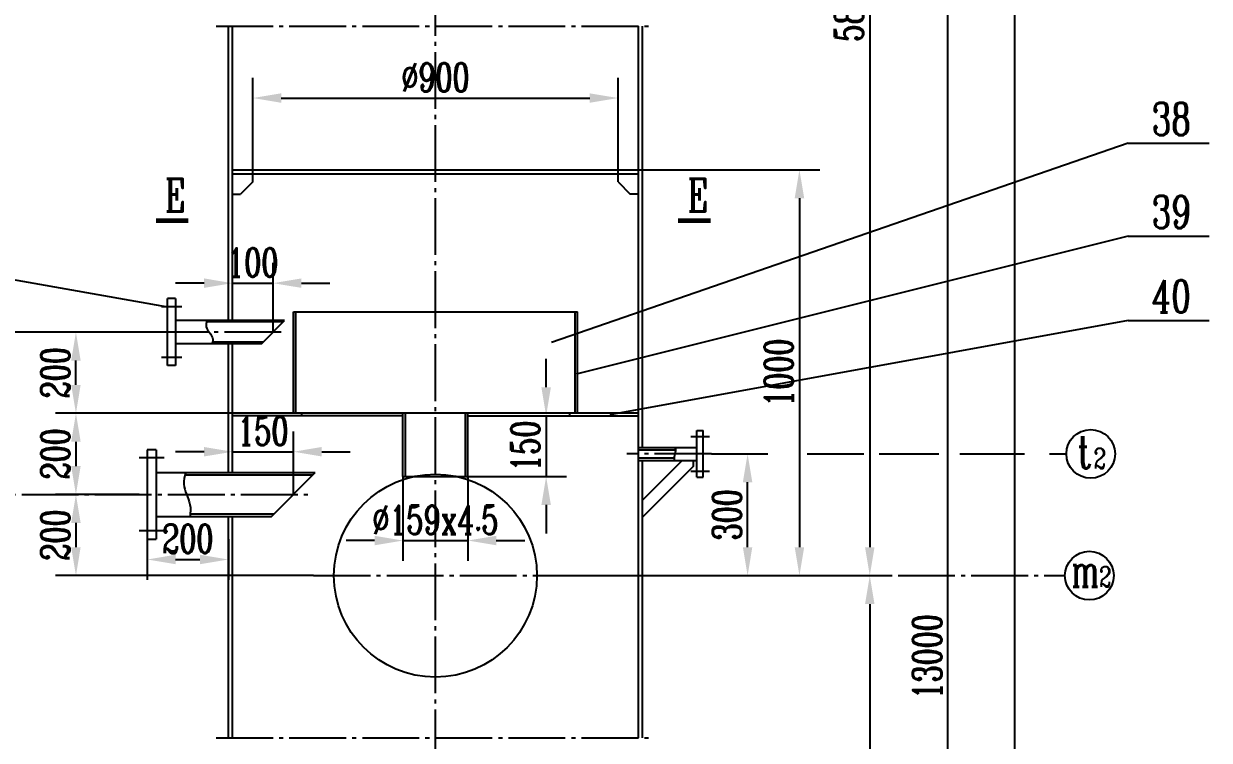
# Model space of a CAD drawing. Header units: millimetres. Extents: x 0 to 11880, y -160 to 16980.
# Drawn here: x 1776 to 4697, y 11735 to 13501 of the extents above; entities that cross this region are included whole.
import ezdxf

# ---------------------------------------------------------------- set-up
doc = ezdxf.new("R2010")
doc.units = ezdxf.units.MM
doc.header["$LTSCALE"] = 10
doc.header["$MEASUREMENT"] = 0
doc.linetypes.add('CENW', pattern=[18, 14, -1.5, 1, -1.5])
doc.layers.add('1', color=2, linetype='CENW')
doc.layers.add('2', color=2, linetype='Continuous')
doc.styles.add('xtj', font='complex.shx', dxfattribs={"width": 0.7, "height": 70, "bigfont": 'hz5.shx'})
doc.dimstyles.new('xtj', dxfattribs={"dimtxt": 70, "dimasz": 70, "dimexe": 50, "dimexo": 0, "dimgap": 16, "dimtad": 1, "dimdec": 3, "dimdsep": 46, "dimtxsty": 'xtj', "dimcen": 0, "dimadec": 3, "dimazin": 2, "dimtfac": 0.6, "dimtdec": 3, "dimtmove": 0, "dimatfit": 3, "dimfxl": 0, "dimtolj": 1, "dimarcsym": 0})

# ---------------------------------------------------------------- blocks, each defined once
blk = doc.blocks.new('*D6')
at = {"color": 0, "linetype": 'ByBlock'}
for p, q in [((-7467.6, 12927.8), (-6978.8, 12927.8)), ((-7028.8, 12857.8), (-7028.8, 10197.8)), ((-7748.9, 10127.8), (-6978.8, 10127.8))]:
    blk.add_line(p, q, dxfattribs=at)
for points in [[(-7040.5, 12857.8), (-7017.2, 12857.8), (-7028.8, 12927.8)], [(-7040.5, 10197.8), (-7017.2, 10197.8), (-7028.8, 10127.8)]]:
    blk.add_solid(points, dxfattribs=at)
at = {"layer": 'Defpoints', "color": 0, "linetype": 'ByBlock'}
for p in [(-7467.6, 12927.8), (-7748.9, 10127.8), (-7028.8, 10127.8)]:
    blk.add_point(p, dxfattribs=at)
at = {"color": 0, "linetype": 'ByBlock', "insert": (-7079.8, 11527.8), "char_height": 70, "attachment_point": 5, "rotation": 90, "style": 'xtj'}
blk.add_mtext('\\A1;5800', dxfattribs=at)
blk = doc.blocks.new('*D7')
at = {"color": 0, "linetype": 'ByBlock'}
for p, q in [((-7588.9, 13427.8), (-6786.4, 13427.8)), ((-6836.4, 6497.8), (-6836.4, 13357.8)), ((-7588.9, 6427.8), (-6786.4, 6427.8))]:
    blk.add_line(p, q, dxfattribs=at)
for points in [[(-6848.1, 13357.8), (-6824.7, 13357.8), (-6836.4, 13427.8)], [(-6848.1, 6497.8), (-6824.7, 6497.8), (-6836.4, 6427.8)]]:
    blk.add_solid(points, dxfattribs=at)
at = {"layer": 'Defpoints', "color": 0, "linetype": 'ByBlock'}
for p in [(-7588.9, 13427.8), (-6836.4, 13427.8), (-7588.9, 6427.8)]:
    blk.add_point(p, dxfattribs=at)
at = {"color": 0, "linetype": 'ByBlock', "insert": (-6887.4, 9927.8), "char_height": 70, "attachment_point": 5, "rotation": 90, "style": 'xtj'}
blk.add_mtext('\\A1;13000', dxfattribs=at)
blk = doc.blocks.new('*D66')
at = {"color": 0, "linetype": 'ByBlock'}
for p, q in [((2988.2, 15926.1), (4267.5, 15926.1)), ((4217.5, 15856.1), (4217.5, 5851.3)), ((3404.7, 5781.3), (4267.5, 5781.3))]:
    blk.add_line(p, q, dxfattribs=at)
for points in [[(4205.9, 15856.1), (4229.2, 15856.1), (4217.5, 15926.1)], [(4205.9, 5851.3), (4229.2, 5851.3), (4217.5, 5781.3)]]:
    blk.add_solid(points, dxfattribs=at)
at = {"layer": 'Defpoints', "color": 0, "linetype": 'ByBlock'}
for p in [(2988.2, 15926.1), (3404.7, 5781.3), (4217.5, 5781.3)]:
    blk.add_point(p, dxfattribs=at)
at = {"color": 0, "linetype": 'ByBlock', "insert": (4166.5, 10853.7), "char_height": 70, "attachment_point": 5, "rotation": 90, "style": 'xtj'}
blk.add_mtext('\\A1;~19181', dxfattribs=at)
blk = doc.blocks.new('*D43')
at = {"color": 0, "linetype": 'ByBlock'}
for p, q in [((-8658.9, 12417.8), (-9384.1, 12417.8)), ((-9334.1, 7487.8), (-9334.1, 12347.8)), ((-8658.9, 7417.8), (-9384.1, 7417.8))]:
    blk.add_line(p, q, dxfattribs=at)
for points in [[(-9345.8, 12347.8), (-9322.4, 12347.8), (-9334.1, 12417.8)], [(-9345.8, 7487.8), (-9322.4, 7487.8), (-9334.1, 7417.8)]]:
    blk.add_solid(points, dxfattribs=at)
at = {"layer": 'Defpoints', "color": 0, "linetype": 'ByBlock'}
for p in [(-9334.1, 12417.8), (-8658.9, 12417.8), (-8658.9, 7417.8)]:
    blk.add_point(p, dxfattribs=at)
at = {"color": 0, "linetype": 'ByBlock', "insert": (-9385.1, 9917.8), "char_height": 70, "attachment_point": 5, "rotation": 90, "style": 'xtj'}
blk.add_mtext('\\A1;3x3000=9000', dxfattribs=at)
blk = doc.blocks.new('*D5')
at = {"color": 0, "linetype": 'ByBlock'}
for p, q in [((-7748.9, 10127.8), (-6978.8, 10127.8)), ((-7028.8, 10057.8), (-7028.8, 6997.8)), ((-7748.9, 6927.8), (-6978.8, 6927.8))]:
    blk.add_line(p, q, dxfattribs=at)
for points in [[(-7040.5, 10057.8), (-7017.2, 10057.8), (-7028.8, 10127.8)], [(-7040.5, 6997.8), (-7017.2, 6997.8), (-7028.8, 6927.8)]]:
    blk.add_solid(points, dxfattribs=at)
at = {"layer": 'Defpoints', "color": 0, "linetype": 'ByBlock'}
for p in [(-7748.9, 10127.8), (-7748.9, 6927.8), (-7028.8, 6927.8)]:
    blk.add_point(p, dxfattribs=at)
at = {"color": 0, "linetype": 'ByBlock', "insert": (-7079.8, 8527.8), "char_height": 70, "attachment_point": 5, "rotation": 90, "style": 'xtj'}
blk.add_mtext('\\A1;6200', dxfattribs=at)
blk = doc.blocks.new('*D36')
at = {"color": 0, "linetype": 'ByBlock'}
for p, q in [((-7598.9, 11127.8), (-7152.1, 11127.8)), ((-7202.1, 11057.8), (-7202.1, 10197.8)), ((-7748.9, 10127.8), (-7152.1, 10127.8))]:
    blk.add_line(p, q, dxfattribs=at)
for points in [[(-7213.8, 11057.8), (-7190.4, 11057.8), (-7202.1, 11127.8)], [(-7213.8, 10197.8), (-7190.4, 10197.8), (-7202.1, 10127.8)]]:
    blk.add_solid(points, dxfattribs=at)
at = {"layer": 'Defpoints', "color": 0, "linetype": 'ByBlock'}
for p in [(-7598.9, 11127.8), (-7748.9, 10127.8), (-7202.1, 10127.8)]:
    blk.add_point(p, dxfattribs=at)
at = {"color": 0, "linetype": 'ByBlock', "insert": (-7253.1, 10627.8), "char_height": 70, "attachment_point": 5, "rotation": 90, "style": 'xtj'}
blk.add_mtext('\\A1;1000', dxfattribs=at)
blk = doc.blocks.new('*D20')
at = {"color": 0, "linetype": 'ByBlock'}
for p, q in [((1550, 12362.9), (1550, 12589.8)), ((2450, 12362.9), (2450, 12589.8)), ((1620, 12539.8), (2380, 12539.8))]:
    blk.add_line(p, q, dxfattribs=at)
for points in [[(1620, 12551.4), (1620, 12528.1), (1550, 12539.8)], [(2380, 12551.4), (2380, 12528.1), (2450, 12539.8)]]:
    blk.add_solid(points, dxfattribs=at)
at = {"layer": 'Defpoints', "color": 0, "linetype": 'ByBlock'}
for p in [(2450, 12539.8), (1550, 12362.9), (2450, 12362.9)]:
    blk.add_point(p, dxfattribs=at)
at = {"color": 0, "linetype": 'ByBlock', "insert": (2000, 12590.8), "char_height": 70, "attachment_point": 5, "style": 'xtj'}
blk.add_mtext('\\A1;∅900', dxfattribs=at)
blk = doc.blocks.new('*D34')
at = {"color": 0, "linetype": 'ByBlock'}
for p, q in [((-21179.2, 13711.2), (-21179.2, 13503.6)), ((-21019.2, 13711.2), (-21019.2, 13503.6)), ((-21249.2, 13553.6), (-21319.2, 13553.6)), ((-21179.2, 13553.6), (-21019.2, 13553.6)), ((-20949.2, 13553.6), (-20879.2, 13553.6))]:
    blk.add_line(p, q, dxfattribs=at)
for points in [[(-21249.2, 13565.3), (-21249.2, 13541.9), (-21179.2, 13553.6)], [(-20949.2, 13565.3), (-20949.2, 13541.9), (-21019.2, 13553.6)]]:
    blk.add_solid(points, dxfattribs=at)
at = {"layer": 'Defpoints', "color": 0, "linetype": 'ByBlock'}
for p in [(-21179.2, 13711.2), (-21019.2, 13711.2), (-21019.2, 13553.6)]:
    blk.add_point(p, dxfattribs=at)
at = {"color": 0, "linetype": 'ByBlock', "insert": (-21099.2, 13604.6), "char_height": 70, "attachment_point": 5, "style": 'xtj'}
blk.add_mtext('\\A1;∅159x4.5', dxfattribs=at)
blk = doc.blocks.new('*D33')
at = {"color": 0, "linetype": 'ByBlock'}
for p, q in [((-8773.9, 10727.8), (-9034.5, 10727.8)), ((-8984.5, 10597.8), (-8984.5, 10657.8)), ((-8598.9, 10527.8), (-9034.5, 10527.8))]:
    blk.add_line(p, q, dxfattribs=at)
for points in [[(-8996.2, 10657.8), (-8972.9, 10657.8), (-8984.5, 10727.8)], [(-8996.2, 10597.8), (-8972.9, 10597.8), (-8984.5, 10527.8)]]:
    blk.add_solid(points, dxfattribs=at)
at = {"layer": 'Defpoints', "color": 0, "linetype": 'ByBlock'}
for p in [(-8984.5, 10727.8), (-8773.9, 10727.8), (-8598.9, 10527.8)]:
    blk.add_point(p, dxfattribs=at)
at = {"color": 0, "linetype": 'ByBlock', "insert": (-9035.5, 10627.8), "char_height": 70, "attachment_point": 5, "rotation": 90, "style": 'xtj'}
blk.add_mtext('\\A1;200', dxfattribs=at)
blk = doc.blocks.new('*D37')
at = {"color": 0, "linetype": 'ByBlock'}
for p, q in [((1290, 11452.9), (1290, 11352.7)), ((1490, 11452.9), (1490, 11352.7)), ((1360, 11402.7), (1420, 11402.7))]:
    blk.add_line(p, q, dxfattribs=at)
for points in [[(1360, 11414.4), (1360, 11391), (1290, 11402.7)], [(1420, 11414.4), (1420, 11391), (1490, 11402.7)]]:
    blk.add_solid(points, dxfattribs=at)
at = {"layer": 'Defpoints', "color": 0, "linetype": 'ByBlock'}
for p in [(1290, 11452.9), (1490, 11452.9), (1490, 11402.7)]:
    blk.add_point(p, dxfattribs=at)
at = {"color": 0, "linetype": 'ByBlock', "insert": (1390, 11453.7), "char_height": 70, "attachment_point": 5, "style": 'xtj'}
blk.add_mtext('\\A1;200', dxfattribs=at)
blk = doc.blocks.new('*D38')
at = {"color": 0, "linetype": 'ByBlock'}
for p, q in [((-8598.9, 10527.8), (-9034.5, 10527.8)), ((-8984.5, 10457.8), (-8984.5, 10397.8)), ((-8828.9, 10327.8), (-9034.5, 10327.8))]:
    blk.add_line(p, q, dxfattribs=at)
for points in [[(-8996.2, 10457.8), (-8972.9, 10457.8), (-8984.5, 10527.8)], [(-8996.2, 10397.8), (-8972.9, 10397.8), (-8984.5, 10327.8)]]:
    blk.add_solid(points, dxfattribs=at)
at = {"layer": 'Defpoints', "color": 0, "linetype": 'ByBlock'}
for p in [(-8598.9, 10527.8), (-8984.5, 10327.8), (-8828.9, 10327.8)]:
    blk.add_point(p, dxfattribs=at)
at = {"color": 0, "linetype": 'ByBlock', "insert": (-9035.5, 10427.8), "char_height": 70, "attachment_point": 5, "rotation": 90, "style": 'xtj'}
blk.add_mtext('\\A1;200', dxfattribs=at)
blk = doc.blocks.new('*D39')
at = {"color": 0, "linetype": 'ByBlock'}
for p, q in [((-8828.9, 10327.8), (-9034.5, 10327.8)), ((-8984.5, 10257.8), (-8984.5, 10197.8)), ((-8398.9, 10127.8), (-9034.5, 10127.8))]:
    blk.add_line(p, q, dxfattribs=at)
for points in [[(-8996.2, 10257.8), (-8972.9, 10257.8), (-8984.5, 10327.8)], [(-8996.2, 10197.8), (-8972.9, 10197.8), (-8984.5, 10127.8)]]:
    blk.add_solid(points, dxfattribs=at)
at = {"layer": 'Defpoints', "color": 0, "linetype": 'ByBlock'}
for p in [(-8828.9, 10327.8), (-8984.5, 10127.8), (-8398.9, 10127.8)]:
    blk.add_point(p, dxfattribs=at)
at = {"color": 0, "linetype": 'ByBlock', "insert": (-9035.5, 10227.8), "char_height": 70, "attachment_point": 5, "rotation": 90, "style": 'xtj'}
blk.add_mtext('\\A1;200', dxfattribs=at)
blk = doc.blocks.new('*D41')
at = {"color": 0, "linetype": 'ByBlock'}
for p, q in [((1500, 11616.9), (1500, 11718.2)), ((1650, 11562.9), (1650, 11718.2)), ((1430, 11668.2), (1360, 11668.2)), ((1500, 11668.2), (1650, 11668.2)), ((1720, 11668.2), (1790, 11668.2))]:
    blk.add_line(p, q, dxfattribs=at)
for points in [[(1430, 11679.9), (1430, 11656.6), (1500, 11668.2)], [(1720, 11679.9), (1720, 11656.6), (1650, 11668.2)]]:
    blk.add_solid(points, dxfattribs=at)
at = {"layer": 'Defpoints', "color": 0, "linetype": 'ByBlock'}
for p in [(1650, 11668.2), (1500, 11616.9), (1650, 11562.9)]:
    blk.add_point(p, dxfattribs=at)
at = {"color": 0, "linetype": 'ByBlock', "insert": (1575, 11719.2), "char_height": 70, "attachment_point": 5, "style": 'xtj'}
blk.add_mtext('\\A1;150', dxfattribs=at)
blk = doc.blocks.new('*D40')
at = {"color": 0, "linetype": 'ByBlock'}
for p, q in [((1500, 11991.4), (1500, 12133.6)), ((1600, 11962.9), (1600, 12133.6)), ((1430, 12083.6), (1360, 12083.6)), ((1500, 12083.6), (1600, 12083.6)), ((1670, 12083.6), (1740, 12083.6))]:
    blk.add_line(p, q, dxfattribs=at)
for points in [[(1430, 12095.3), (1430, 12072), (1500, 12083.6)], [(1670, 12095.3), (1670, 12072), (1600, 12083.6)]]:
    blk.add_solid(points, dxfattribs=at)
at = {"layer": 'Defpoints', "color": 0, "linetype": 'ByBlock'}
for p in [(1600, 12083.6), (1500, 11991.4), (1600, 11962.9)]:
    blk.add_point(p, dxfattribs=at)
at = {"color": 0, "linetype": 'ByBlock', "insert": (1550, 12134.6), "char_height": 70, "attachment_point": 5, "style": 'xtj'}
blk.add_mtext('\\A1;100', dxfattribs=at)
blk = doc.blocks.new('*D32')
at = {"color": 0, "linetype": 'ByBlock'}
for p, q in [((-7418.9, 10427.8), (-7279.8, 10427.8)), ((-7329.8, 10197.8), (-7329.8, 10357.8)), ((-7748.9, 10127.8), (-7279.8, 10127.8))]:
    blk.add_line(p, q, dxfattribs=at)
for points in [[(-7341.5, 10357.8), (-7318.2, 10357.8), (-7329.8, 10427.8)], [(-7341.5, 10197.8), (-7318.2, 10197.8), (-7329.8, 10127.8)]]:
    blk.add_solid(points, dxfattribs=at)
at = {"layer": 'Defpoints', "color": 0, "linetype": 'ByBlock'}
for p in [(-7418.9, 10427.8), (-7329.8, 10427.8), (-7748.9, 10127.8)]:
    blk.add_point(p, dxfattribs=at)
at = {"color": 0, "linetype": 'ByBlock', "insert": (-7380.8, 10277.8), "char_height": 70, "attachment_point": 5, "rotation": 90, "style": 'xtj'}
blk.add_mtext('\\A1;300', dxfattribs=at)
blk = doc.blocks.new('*D63')
at = {"color": 0, "linetype": 'ByBlock'}
for p, q in [((-20826.4, 13931.2), (-20826.4, 14001.2)), ((-20826.4, 13861.2), (-20826.4, 13711.2)), ((-21019.2, 13711.2), (-20776.4, 13711.2)), ((-20826.4, 13641.2), (-20826.4, 13571.2))]:
    blk.add_line(p, q, dxfattribs=at)
for points in [[(-20838.1, 13931.2), (-20814.7, 13931.2), (-20826.4, 13861.2)], [(-20838.1, 13641.2), (-20814.7, 13641.2), (-20826.4, 13711.2)]]:
    blk.add_solid(points, dxfattribs=at)
at = {"layer": 'Defpoints', "color": 0, "linetype": 'ByBlock'}
for p in [(-21019.2, 13861.2), (-21019.2, 13711.2), (-20826.4, 13711.2)]:
    blk.add_point(p, dxfattribs=at)
at = {"color": 0, "linetype": 'ByBlock', "insert": (-20877.4, 13786.2), "char_height": 70, "attachment_point": 5, "rotation": 90, "style": 'xtj'}
blk.add_mtext('\\A1;150', dxfattribs=at)

msp = doc.modelspace()

# ---------------------------------------------------------------- linework, layer by layer
for p, q in [((2280.66053, 12769.63295), (2280.66053, 13495.13295)), ((2290.66053, 12769.63295), (2290.66053, 13495.13295)), ((3290.66053, 13041.13295), (3290.66053, 13495.13295)), ((3300.66053, 13057.13295), (3300.66053, 13495.13295)), ((2290.66053, 13141.13295), (3290.66053, 13141.13295)), ((2290.66053, 13131.13295), (3290.66053, 13131.13295)), ((2340.66053, 13111.13295), (2340.66053, 13141.13295)), ((3240.66053, 13111.13295), (3240.66053, 13141.13295)), ((2340.66053, 13111.13295), (2310.66053, 13081.13295)), ((3240.66053, 13111.13295), (3270.66053, 13081.13295)), ((2290.66053, 13081.13295), (2310.66053, 13081.13295)), ((3290.66053, 13081.13295), (3270.66053, 13081.13295)), ((3300.66053, 12457.13295), (3300.66053, 13057.13295)), ((3290.66053, 11741.38077), (3290.66053, 13041.13295)), ((2130.66053, 12658.63295), (2130.66053, 12823.63295)), ((2150.66053, 12823.63295), (2130.66053, 12823.63295)), ((2150.66053, 12823.63295), (2150.66053, 12658.63295)), ((2419.16053, 12769.63295), (2150.66053, 12769.63295)), ((2415.66053, 12766.13295), (2226.48378, 12766.13295)), ((2362.16053, 12712.63295), (2419.16053, 12769.63295)), ((2440.66053, 12791.13295), (3140.66053, 12791.13295)), ((2440.66053, 12541.13295), (2440.66053, 12791.13295)), ((2446.66053, 12541.13295), (2446.66053, 12791.13295)), ((3134.66053, 12541.13295), (3134.66053, 12791.13295)), ((3140.66053, 12541.13295), (3140.66053, 12791.13295)), ((2362.16053, 12712.63295), (2150.66053, 12712.63295)), ((2365.66053, 12716.13295), (2241.24266, 12716.13295)), ((2280.66053, 12401.13295), (2280.66053, 12712.63295)), ((2290.66053, 12395.13295), (2290.66053, 12712.63295)), ((2150.66053, 12658.63295), (2130.66053, 12658.63295)), ((3290.66053, 12541.13295), (2290.66053, 12541.13295)), ((2710.66053, 12535.13295), (2290.66053, 12535.13295)), ((2460.6035, 12541.13295), (2460.6035, 12535.13295)), ((2710.66053, 12385.13295), (2710.66053, 12541.13295)), ((2716.97128, 12385.13295), (2716.97128, 12541.13295)), ((2864.34979, 12385.13295), (2864.34979, 12541.13295)), ((2870.66053, 12385.13295), (2870.66053, 12541.13295)), ((2870.66053, 12535.13295), (3290.66053, 12535.13295)), ((3120.71756, 12541.13295), (3120.71756, 12535.13295)), ((3434.66053, 12383.63295), (3434.66053, 12498.63295)), ((3434.66053, 12498.63295), (3450.66053, 12498.63295)), ((3450.66053, 12383.63295), (3450.66053, 12498.63295)), ((2102.66053, 12451.13295), (2080.66053, 12451.13295)), ((2080.66053, 12451.13295), (2080.66053, 12231.13295)), ((2102.66053, 12451.13295), (2102.66053, 12231.13295)), ((3290.66053, 12457.13295), (3434.66053, 12457.13295)), ((3290.66053, 12450.89598), (3382.16378, 12450.89598)), ((3290.66053, 12431.36992), (3378.57229, 12431.36992)), ((3290.66053, 12425.13295), (3434.66053, 12425.13295)), ((3300.66053, 11741.38077), (3300.66053, 12425.13295)), ((3398.36012, 12425.13295), (3300.66053, 12327.43336)), ((3425.42832, 12425.13295), (3425.42832, 12409.77475)), ((2102.66053, 12395.13295), (2494.66053, 12395.13295)), ((2173.5297, 12389.13295), (2488.66053, 12389.13295)), ((2280.66053, 12395.13295), (2280.66053, 12401.13295)), ((2386.66053, 12287.13295), (2494.66053, 12395.13295)), ((2710.66053, 12385.13295), (2870.66053, 12385.13295)), ((3425.42832, 12409.77475), (3300.66053, 12285.00696)), ((3434.66053, 12383.63295), (3450.66053, 12383.63295)), ((2102.66053, 12287.13295), (2386.66053, 12287.13295)), ((2186.69464, 12293.13295), (2392.66053, 12293.13295)), ((2280.66053, 11741.38077), (2280.66053, 12287.13295)), ((2290.66053, 11741.38077), (2290.66053, 12287.13295)), ((2080.66053, 12231.13295), (2102.66053, 12231.13295))]:
    msp.add_line(p, q)
at = {"const_width": 12}
for points in [[(2102.13815, 13015.79451), (2182.13815, 13015.79451)], [(3468.51291, 13015.79451), (3388.51291, 13015.79451)]]:
    msp.add_lwpolyline(points, dxfattribs=at)
msp.add_circle((2790.66053, 12141.13295), 250)
at = {"layer": '1'}
for p, q in [((2790.66053, 5731.29139), (2790.66053, 16026.13295)), ((2250.66053, 13495.13295), (3330.66053, 13495.13295)), ((2165.66053, 12803.63295), (2115.66053, 12803.63295)), ((2410.66053, 12741.13295), (1411.53315, 12741.13295)), ((2165.66053, 12678.63295), (2115.66053, 12678.63295)), ((3419.66053, 12483.63295), (3465.66053, 12483.63295)), ((2122.66053, 12431.13295), (2060.66053, 12431.13295)), ((3470.66053, 12441.13295), (3262.46428, 12441.13295)), ((3419.66053, 12398.63295), (3465.66053, 12398.63295)), ((1411.53315, 12341.13295), (2490.66053, 12341.13295)), ((2122.66053, 12251.13295), (2060.66053, 12251.13295)), ((2490.66053, 12141.13295), (4341.57381, 12141.13295)), ((2250.66053, 11741.38077), (3330.66053, 11741.38077))]:
    msp.add_line(p, q, dxfattribs=at)
at = {"layer": '2'}
for p, q in [((4497.13268, 13206.44604), (3076.44501, 12715.98474)), ((4497.13268, 13206.44604), (4697.13268, 13206.44604)), ((4497.13268, 12977.36481), (3137.57812, 12637.19481)), ((4497.13268, 12977.36481), (4697.13268, 12977.36481)), ((1209.9785, 12965.83075), (2130.66053, 12803.63295)), ((4497.13268, 12769.42953), (3220.57163, 12537.36394)), ((4497.13268, 12769.42953), (4697.13268, 12769.42953)), ((1855.00799, 12741.13295), (1514.56231, 12741.13295)), ((3706.24271, 12441.13295), (3846.35179, 12441.13295)), ((3884.24766, 12441.13295), (4031.25108, 12441.13295)), ((4082.59902, 12441.13295), (4242.22625, 12441.13295)), ((4303.42089, 12441.13295), (4345.07447, 12441.13295))]:
    msp.add_line(p, q, dxfattribs=at)
for points in [[(2102.13815, 12873.603, 0, 20, 0), (2102.13815, 12943.603, 0, 0, 0), (2102.13815, 13015.79451, 0, 0, 0)], [(3468.51291, 12873.603, 0, 20, 0), (3468.51291, 12943.603, 0, 0, 0), (3468.51291, 13015.79451, 0, 0, 0)]]:
    msp.add_lwpolyline(points, format="xyseb", dxfattribs=at)
for centre in [(4405.07447, 12441.13295), (4401.57381, 12141.13295)]:
    msp.add_circle(centre, 60, dxfattribs=at)
for points, knots in [([(2227.60224, 12769.63295), (2225.6268, 12764.18719), (2222.99378, 12749.10392), (2244.21304, 12732.34446), (2241.93512, 12717.67722), (2240.20443, 12712.63295)], [13.9259251999, 13.9259251999, 13.9259251999, 13.9259251999, 30.6207318553, 61.3689410042, 76.8749044475, 76.8749044475, 76.8749044475, 76.8749044475]), ([(3380.85216, 12457.13295), (3381.79601, 12454.31215), (3383.37968, 12446.29969), (3377.51451, 12435.52246), (3378.89131, 12427.70566), (3379.63842, 12425.13295)], [9.1905804641, 9.1905804641, 9.1905804641, 9.1905804641, 18.0216176911, 34.1819035301, 42.1268795335, 42.1268795335, 42.1268795335, 42.1268795335]), ([(2175.39444, 12395.13295), (2172.19242, 12385.471), (2165.5957, 12358.80179), (2188.63623, 12324.27117), (2187.28953, 12297.02887), (2186.04592, 12287.13295)], [10.853458387, 10.853458387, 10.853458387, 10.853458387, 40.3473269106, 92.6437260297, 122.1134987382, 122.1134987382, 122.1134987382, 122.1134987382])]:
    msp.add_open_spline(points, degree=3, knots=knots, dxfattribs=at)

# ---------------------------------------------------------------- texts
at = {"layer": '2', "style": 'xtj'}
for s, height, width, p in [('38', 80, 0.7, (4555.3793, 13226.39151)), ('E', 80, 0.7, (2124.47202, 13038.78078)), ('E', 80, 0.7, (3412.02717, 13038.78078)), ('39', 80, 0.7, (4555.3793, 12997.31028)), ('40', 80, 0.7, (4555.3793, 12789.375)), ('t', 80, 0.7, (4371.78671, 12405.1194)), ('2', 50, 0.7, (4412.3165, 12405.1194)), ('m', 80, 0.6, (4358.00297, 12113.75654)), ('2', 50, 0.7, (4425.90054, 12113.75654))]:
    msp.add_text(s, height=height, dxfattribs=dict(at, width=width)).set_placement(p)

# ---------------------------------------------------------------- dimensions: what is measured, and where the dimension line sits
at = {"layer": '2'}
dim = msp.add_linear_dim(base=(4217.52447, 5781.29139), p1=(2988.16053, 15926.13295), p2=(3404.66053, 5781.29139), angle=90, text='~19181', dimstyle='xtj', dxfattribs=at)
dim.commit()
dim.dimension.update_dxf_attribs({"geometry": '*D66', "text_midpoint": (4217.52447, 10853.71217), "dimtype": 160})
for base, p1, p2, text, picture, middle in [((4053.12963, 15441.13295), (3300.66053, 8441.13295), (3300.66053, 15441.13295), '13000', '*D7', (4002.12963, 11941.13295)), ((3860.6861, 12141.13295), (3421.97437, 14941.13295), (3140.66053, 12141.13295), '5800', '*D6', (3809.6861, 13541.13295)), ((1555.43316, 14431.13295), (2230.66053, 9431.13295), (2230.66053, 14431.13295), '3x3000=9000', '*D43', (1504.43316, 11931.13295)), ((3860.6861, 8941.13295), (3140.66053, 12141.13295), (3140.66053, 8941.13295), '6200', '*D5', (3809.6861, 10541.13295))]:
    dim = msp.add_linear_dim(base=base, p1=p1, p2=p2, angle=90, text=text, dimstyle='xtj', dxfattribs=at)
    dim.commit()
    dim.dimension.update_dxf_attribs({"geometry": picture, "text_midpoint": middle, "insert": (10889.53116, 2013.2837)})
dim = msp.add_linear_dim(base=(3240.66053, 13317.93998), p1=(2340.66053, 13141.13295), p2=(3240.66053, 13141.13295), dimstyle='xtj', override={"dimpost": '%%c<>'}, dxfattribs=at)
dim.commit()
dim.dimension.update_dxf_attribs({"geometry": '*D20', "text_midpoint": (2790.66053, 13368.93998), "insert": (790.66053, 778.18321)})
for base, p1, p2, picture, middle in [((3687.43301, 12141.13295), (3290.66053, 13141.13295), (3140.66053, 12141.13295), '*D36', (3636.43301, 12641.13295)), ((1905.00799, 12741.13295), (2290.66053, 12541.13295), (2115.66053, 12741.13295), '*D33', (1854.00799, 12641.13295)), ((1905.00799, 12341.13295), (2290.66053, 12541.13295), (2060.66053, 12341.13295), '*D38', (1854.00799, 12441.13295)), ((3559.68811, 12441.13295), (3140.66053, 12141.13295), (3470.66053, 12441.13295), '*D32', (3508.68811, 12291.13295)), ((1905.00799, 12141.13295), (2060.66053, 12341.13295), (2490.66053, 12141.13295), '*D39', (1854.00799, 12241.13295))]:
    dim = msp.add_linear_dim(base=base, p1=p1, p2=p2, angle=90, dimstyle='xtj', dxfattribs=at)
    dim.commit()
    dim.dimension.update_dxf_attribs({"geometry": picture, "text_midpoint": middle, "insert": (10889.53116, 2013.2837)})
dim = msp.add_linear_dim(base=(2390.66053, 12861.82878), p1=(2290.66053, 12769.63295), p2=(2390.66053, 12741.13295), dimstyle='xtj', dxfattribs=at)
dim.commit()
dim.dimension.update_dxf_attribs({"geometry": '*D40', "text_midpoint": (2340.66053, 12861.82878), "dimtype": 128, "insert": (790.66053, 778.18321)})
dim = msp.add_linear_dim(base=(3063.41053, 12385.13295), p1=(2870.66053, 12535.13295), p2=(2870.66053, 12385.13295), angle=90, text='150', dimstyle='xtj', override={"dimse1": 1, "dimtmove": 1}, dxfattribs=at)
dim.commit()
dim.dimension.update_dxf_attribs({"geometry": '*D63', "text_midpoint": (3012.41053, 12460.13295), "insert": (23889.81176, -1326.02551)})
for base, p1, p2, picture, middle in [((2440.66053, 12446.41383), (2290.66053, 12395.13295), (2440.66053, 12341.13295), '*D41', (2365.66053, 12497.41383)), ((2280.66053, 12180.89306), (2080.66053, 12231.13295), (2280.66053, 12231.13295), '*D37', (2180.66053, 12231.89306))]:
    dim = msp.add_linear_dim(base=base, p1=p1, p2=p2, dimstyle='xtj', dxfattribs=at)
    dim.commit()
    dim.dimension.update_dxf_attribs({"geometry": picture, "text_midpoint": middle, "insert": (790.66053, 778.18321)})
dim = msp.add_linear_dim(base=(2870.66053, 12227.58506), p1=(2710.66053, 12385.13295), p2=(2870.66053, 12385.13295), text='%%c159x4.5', dimstyle='xtj', override={"dimtmove": 0}, dxfattribs=at)
dim.commit()
dim.dimension.update_dxf_attribs({"geometry": '*D34', "text_midpoint": (2790.66053, 12227.58506), "dimtype": 128, "insert": (23889.81176, -1326.02551)})

doc.saveas('drawing.dxf')
